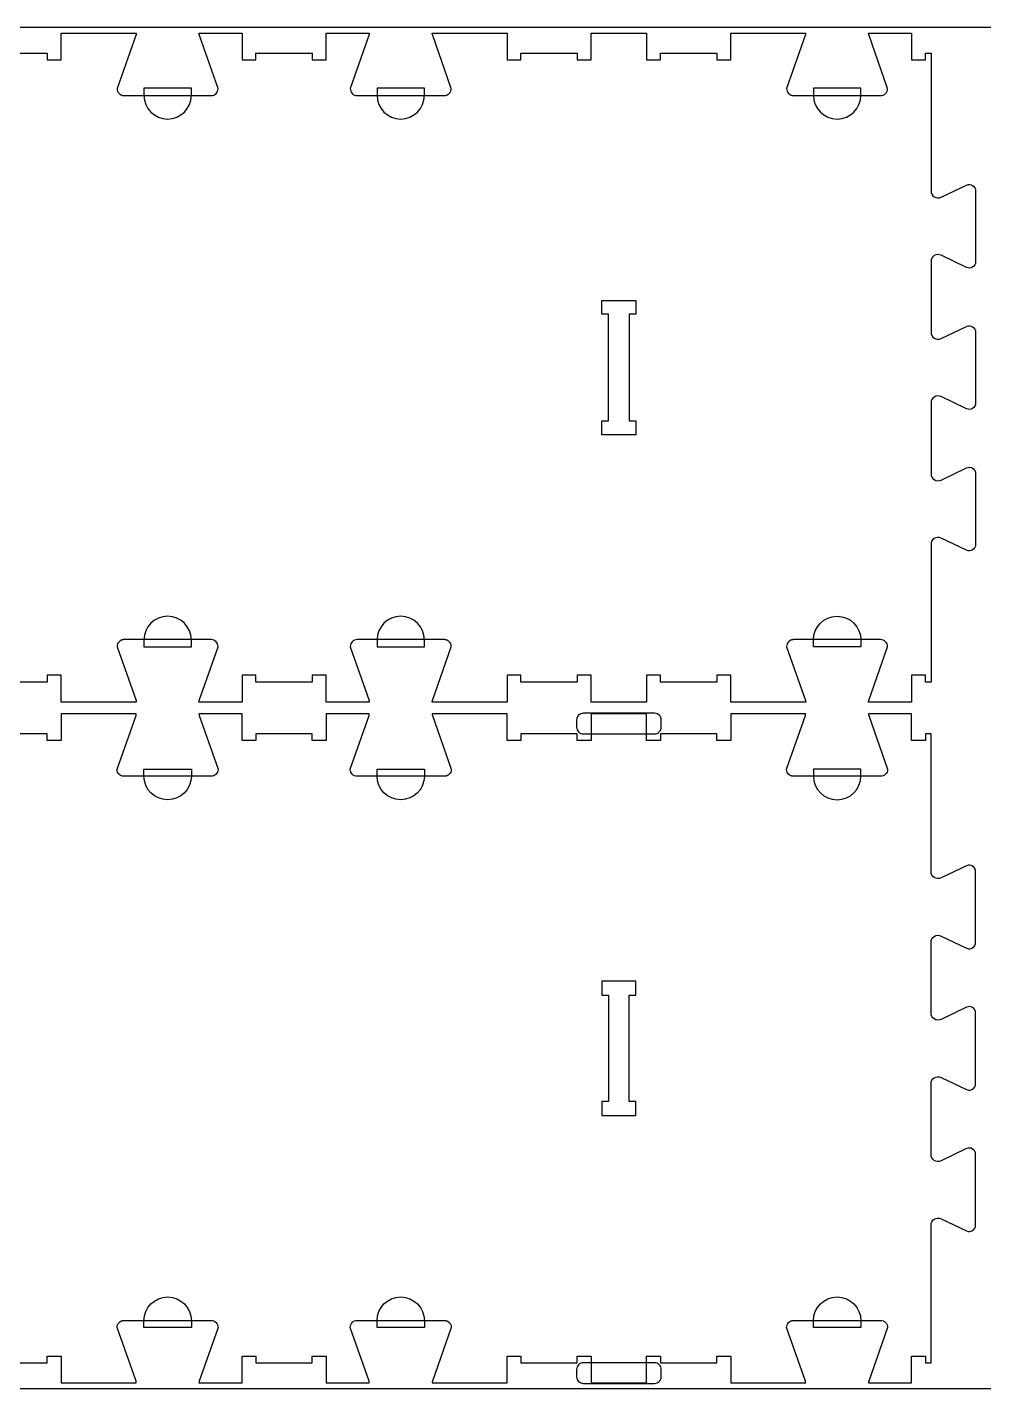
# Model space of a CAD drawing. Extents: x 5216 to 8399, y -19593 to -11999.
# Drawn here: x 6866 to 7723, y -13923 to -12703 of the extents above; entities that cross this region are included whole.
import ezdxf

# ---------------------------------------------------------------- set-up
doc = ezdxf.new("R2010")
doc.units = 0
for name, color, linetype in [('0_SHEET_SPRUCEPLY_2440X122', 1, 'CONTINUOUS'), ('3_ANYTOOL_CUTTHROUGH_INSID', 4, 'CONTINUOUS'), ('4_ANYTOOL_CUTTHROUGH_OUTSI', 5, 'CONTINUOUS'), ('5_ANYTOOL_HALF_MILL_9MM_IN', 3, 'CONTINUOUS')]:
    doc.layers.add(name, color=color, linetype=linetype)

msp = doc.modelspace()

# ---------------------------------------------------------------- linework, layer by layer
at = {"layer": '0_SHEET_SPRUCEPLY_2440X122'}
msp.add_lwpolyline([(8027.3, -12703.3), (8027.3, -13923.3), (5587.3, -13923.3), (5587.3, -12703.3)], close=True, dxfattribs=at)
at = {"layer": '3_ANYTOOL_CUTTHROUGH_INSID', "color": 4}
for points in [[(7411.4, -13068.5), (7381.1, -13068.5), (7381.1, -13056), (7387.1, -13056), (7387.1, -12960.5), (7381.1, -12960.5), (7381.1, -12948), (7411.6, -12948), (7411.6, -12960.5), (7405.6, -12960.5), (7405.6, -13056), (7411.6, -13056), (7411.6, -13068.5)], [(7411.4, -13558), (7381.1, -13558), (7381.1, -13570.5), (7387.1, -13570.5), (7387.1, -13666), (7381.1, -13666), (7381.1, -13678.5), (7411.6, -13678.5), (7411.6, -13666), (7405.6, -13666), (7405.6, -13570.5), (7411.6, -13570.5), (7411.6, -13558)]]:
    msp.add_lwpolyline(points, close=True, dxfattribs=at)
at = {"layer": '4_ANYTOOL_CUTTHROUGH_OUTSI', "color": 5}
for points in [[(6833.6, -12726.5), (6884.1, -12726.5), (6884.1, -12732.5), (6896.6, -12732.5), (6896.6, -12708.5), (6946.4, -12708.5), (6963.8, -12708.5), (6963.8, -12708.5, -0.061485), (6963.6, -12709.9), (6946.7, -12758.2), (6946.7, -12758.2), (6946.7, -12758.3), (6946.7, -12758.3, 0.198912), (6948.5, -12762.7), (6948.6, -12762.8), (6948.7, -12762.9), (6948.9, -12763), (6949, -12763.1), (6949.1, -12763.2), (6949.2, -12763.3), (6949.3, -12763.4), (6949.5, -12763.5), (6949.6, -12763.6), (6949.7, -12763.6), (6949.9, -12763.7), (6950, -12763.8), (6950.1, -12763.9), (6950.3, -12763.9), (6950.4, -12764), (6950.6, -12764.1), (6950.7, -12764.1), (6950.8, -12764.2), (6951, -12764.2), (6951.1, -12764.3), (6951.3, -12764.3), (6951.4, -12764.3), (6951.6, -12764.4), (6951.7, -12764.4), (6951.9, -12764.4), (6952, -12764.5), (6952.2, -12764.5), (6952.3, -12764.5), (6952.5, -12764.5), (6952.6, -12764.5), (6952.8, -12764.5), (6952.9, -12764.5), (7030.9, -12764.5, 0.414214), (7037.2, -12758.3), (7037.2, -12758.2), (7037.2, -12758.2), (7020.3, -12709.9), (7020.3, -12709.9, -0.061485), (7020, -12708.5), (7058.6, -12708.5), (7058.6, -12732.5), (7071.1, -12732.5), (7071.1, -12726.5), (7121.6, -12726.5), (7121.6, -12732.5), (7134.1, -12732.5), (7134.1, -12708.5), (7172.7, -12708.5), (7172.7, -12708.5, -0.061485), (7172.5, -12709.9), (7155.6, -12758.2), (7155.6, -12758.2), (7155.6, -12758.3), (7155.6, -12758.3, 0.414214), (7161.8, -12764.5), (7239.8, -12764.5), (7240, -12764.5), (7240.2, -12764.5), (7240.3, -12764.5), (7240.5, -12764.5), (7240.6, -12764.5), (7240.8, -12764.5), (7240.9, -12764.4), (7241.1, -12764.4), (7241.2, -12764.4), (7241.4, -12764.3), (7241.5, -12764.3), (7241.7, -12764.3), (7241.8, -12764.2), (7242, -12764.2), (7242.1, -12764.1), (7242.2, -12764.1), (7242.4, -12764), (7242.5, -12763.9), (7242.7, -12763.9), (7242.8, -12763.8), (7242.9, -12763.7), (7243.1, -12763.6), (7243.2, -12763.6), (7243.3, -12763.5), (7243.5, -12763.4), (7243.6, -12763.3), (7243.7, -12763.2), (7243.8, -12763.1), (7243.9, -12763), (7244.1, -12762.9), (7244.2, -12762.8), (7244.3, -12762.7, 0.198912), (7246.1, -12758.3), (7246.1, -12758.2), (7246.1, -12758.2), (7229.2, -12709.9), (7229.2, -12709.9, -0.061485), (7229, -12708.5), (7246.4, -12708.5), (7296.1, -12708.5), (7296.1, -12732.5), (7308.6, -12732.5), (7308.6, -12726.5), (7359.1, -12726.5), (7359.1, -12732.5), (7371.6, -12732.5), (7371.6, -12708.5), (7421.1, -12708.5), (7421.1, -12732.5), (7433.6, -12732.5), (7433.6, -12726.5), (7484.1, -12726.5), (7484.1, -12732.5), (7496.6, -12732.5), (7496.6, -12708.5), (7563.8, -12708.5), (7563.8, -12708.5, -0.061485), (7563.6, -12709.9), (7546.7, -12758.2), (7546.7, -12758.2), (7546.7, -12758.3), (7546.7, -12758.3, 0.198912), (7548.5, -12762.7), (7548.6, -12762.8), (7548.7, -12762.9), (7548.9, -12763), (7549, -12763.1), (7549.1, -12763.2), (7549.2, -12763.3), (7549.3, -12763.4), (7549.5, -12763.5), (7549.6, -12763.6), (7549.7, -12763.6), (7549.9, -12763.7), (7550, -12763.8), (7550.1, -12763.9), (7550.3, -12763.9), (7550.4, -12764), (7550.6, -12764.1), (7550.7, -12764.1), (7550.8, -12764.2), (7551, -12764.2), (7551.1, -12764.3), (7551.3, -12764.3), (7551.4, -12764.3), (7551.6, -12764.4), (7551.7, -12764.4), (7551.9, -12764.4), (7552, -12764.5), (7552.2, -12764.5), (7552.3, -12764.5), (7552.5, -12764.5), (7552.6, -12764.5), (7552.8, -12764.5), (7552.9, -12764.5), (7630.9, -12764.5, 0.414214), (7637.2, -12758.3), (7637.2, -12758.2), (7637.2, -12758.2), (7620.3, -12709.9), (7620.3, -12709.9, -0.061485), (7620, -12708.5), (7658.6, -12708.5), (7658.6, -12732.5), (7671.1, -12732.5), (7671.1, -12726.5), (7676.1, -12726.5), (7676.1, -12849.9), (7676.1, -12849.9, 0.551268), (7685.1, -12855.6), (7707.9, -12844.7, -0.551268), (7716.1, -12849.9), (7716.1, -12913.3, -0.551268), (7707.9, -12918.5), (7685.1, -12907.6, 0.551268), (7676.1, -12913.2), (7676.1, -12976.6, 0.257375), (7679.1, -12981.9, 0.257375), (7685.1, -12982.3), (7707.9, -12971.4, -0.551268), (7716.1, -12976.6), (7716.1, -13040, -0.551268), (7707.9, -13045.2), (7685.1, -13034.3, 0.551268), (7676.1, -13039.9), (7676.1, -13103.3, 0.551268), (7685.1, -13109), (7707.9, -13098.1, -0.551268), (7716.1, -13103.3), (7716.1, -13166.7, -0.551268), (7707.9, -13171.9), (7685.1, -13161, 0.551268), (7676.1, -13166.6), (7676.1, -13290), (7671.1, -13290), (7671.1, -13284), (7658.6, -13284), (7658.6, -13308), (7620, -13308), (7620, -13308, -0.061485), (7620.3, -13306.6), (7637.2, -13258.4), (7637.2, -13258.3), (7637.2, -13258.3), (7637.2, -13258.3, 0.414214), (7630.9, -13252), (7552.9, -13252), (7552.8, -13252), (7552.6, -13252), (7552.5, -13252), (7552.3, -13252.1), (7552.2, -13252.1), (7552, -13252.1), (7551.9, -13252.1), (7551.7, -13252.1), (7551.6, -13252.2), (7551.4, -13252.2), (7551.3, -13252.3), (7551.1, -13252.3), (7551, -13252.3), (7550.8, -13252.4), (7550.7, -13252.5), (7550.6, -13252.5), (7550.4, -13252.6), (7550.3, -13252.6), (7550.1, -13252.7), (7550, -13252.8), (7549.9, -13252.8), (7549.7, -13252.9), (7549.6, -13253), (7549.5, -13253.1), (7549.3, -13253.2), (7549.2, -13253.3), (7549.1, -13253.4), (7549, -13253.5), (7548.9, -13253.6), (7548.7, -13253.7), (7548.6, -13253.8), (7548.5, -13253.9, 0.198912), (7546.7, -13258.3), (7546.7, -13258.3), (7546.7, -13258.4), (7563.6, -13306.6), (7563.6, -13306.6, -0.061485), (7563.8, -13308), (7546.4, -13308), (7496.6, -13308), (7496.6, -13284), (7484.1, -13284), (7484.1, -13290), (7433.6, -13290), (7433.6, -13284), (7421.1, -13284), (7421.1, -13308), (7371.6, -13308), (7371.6, -13284), (7359.1, -13284), (7359.1, -13290), (7308.6, -13290), (7308.6, -13284), (7296.1, -13284), (7296.1, -13308), (7229, -13308), (7229, -13308, -0.061485), (7229.2, -13306.6), (7246.1, -13258.4), (7246.1, -13258.3), (7246.1, -13258.3), (7246.1, -13258.3, 0.198912), (7244.3, -13253.9), (7244.2, -13253.8), (7244.1, -13253.7), (7243.9, -13253.6), (7243.8, -13253.5), (7243.7, -13253.4), (7243.6, -13253.3), (7243.5, -13253.2), (7243.3, -13253.1), (7243.2, -13253), (7243.1, -13252.9), (7242.9, -13252.8), (7242.8, -13252.8), (7242.7, -13252.7), (7242.5, -13252.6), (7242.4, -13252.6), (7242.2, -13252.5), (7242.1, -13252.5), (7242, -13252.4), (7241.8, -13252.3), (7241.7, -13252.3), (7241.5, -13252.3), (7241.4, -13252.2), (7241.2, -13252.2), (7241.1, -13252.1), (7240.9, -13252.1), (7240.8, -13252.1), (7240.6, -13252.1), (7240.5, -13252.1), (7240.3, -13252), (7240.2, -13252), (7240, -13252), (7239.8, -13252), (7161.8, -13252, 0.414214), (7155.6, -13258.3), (7155.6, -13258.3), (7155.6, -13258.4), (7172.5, -13306.6), (7172.5, -13306.6, -0.061485), (7172.7, -13308), (7134.1, -13308), (7134.1, -13284), (7121.6, -13284), (7121.6, -13290), (7071.1, -13290), (7071.1, -13284), (7058.6, -13284), (7058.6, -13308), (7020, -13308), (7020, -13308, -0.061485), (7020.3, -13306.6), (7037.2, -13258.4), (7037.2, -13258.3), (7037.2, -13258.3), (7037.2, -13258.3, 0.414214), (7030.9, -13252), (6952.9, -13252), (6952.8, -13252), (6952.6, -13252), (6952.5, -13252), (6952.3, -13252.1), (6952.2, -13252.1), (6952, -13252.1), (6951.9, -13252.1), (6951.7, -13252.1), (6951.6, -13252.2), (6951.4, -13252.2), (6951.3, -13252.3), (6951.1, -13252.3), (6951, -13252.3), (6950.8, -13252.4), (6950.7, -13252.5), (6950.6, -13252.5), (6950.4, -13252.6), (6950.3, -13252.6), (6950.1, -13252.7), (6950, -13252.8), (6949.9, -13252.8), (6949.7, -13252.9), (6949.6, -13253), (6949.5, -13253.1), (6949.3, -13253.2), (6949.2, -13253.3), (6949.1, -13253.4), (6949, -13253.5), (6948.9, -13253.6), (6948.7, -13253.7), (6948.6, -13253.8), (6948.5, -13253.9, 0.198912), (6946.7, -13258.3), (6946.7, -13258.3), (6946.7, -13258.4), (6963.6, -13306.6), (6963.6, -13306.6, -0.061485), (6963.8, -13308), (6896.6, -13308), (6896.6, -13284), (6884.1, -13284), (6884.1, -13290), (6833.6, -13290)], [(6833.6, -13900), (6884.1, -13900), (6884.1, -13894), (6896.6, -13894), (6896.6, -13918), (6963.8, -13918), (6963.8, -13918, 0.061485), (6963.6, -13916.6), (6946.7, -13868.4), (6946.7, -13868.3), (6946.7, -13868.3), (6946.7, -13868.3, -0.198912), (6948.5, -13863.9), (6948.6, -13863.8), (6948.7, -13863.7), (6948.9, -13863.6), (6949, -13863.5), (6949.1, -13863.4), (6949.2, -13863.3), (6949.3, -13863.2), (6949.5, -13863.1), (6949.6, -13863), (6949.7, -13862.9), (6949.9, -13862.8), (6950, -13862.8), (6950.1, -13862.7), (6950.3, -13862.6), (6950.4, -13862.6), (6950.6, -13862.5), (6950.7, -13862.5), (6950.8, -13862.4), (6951, -13862.3), (6951.1, -13862.3), (6951.3, -13862.3), (6951.4, -13862.2), (6951.6, -13862.2), (6951.7, -13862.1), (6951.9, -13862.1), (6952, -13862.1), (6952.2, -13862.1), (6952.3, -13862.1), (6952.5, -13862), (6952.6, -13862), (6952.8, -13862), (6952.9, -13862), (7030.9, -13862, -0.414214), (7037.2, -13868.3), (7037.2, -13868.3), (7037.2, -13868.4), (7020.3, -13916.6), (7020.3, -13916.6, 0.061485), (7020, -13918), (7058.6, -13918), (7058.6, -13894), (7071.1, -13894), (7071.1, -13900), (7121.6, -13900), (7121.6, -13894), (7134.1, -13894), (7134.1, -13918), (7172.7, -13918), (7172.7, -13918, 0.061485), (7172.5, -13916.6), (7155.6, -13868.4), (7155.6, -13868.3), (7155.6, -13868.3), (7155.6, -13868.3, -0.414214), (7161.8, -13862), (7239.8, -13862), (7240, -13862), (7240.2, -13862), (7240.3, -13862), (7240.5, -13862.1), (7240.6, -13862.1), (7240.8, -13862.1), (7240.9, -13862.1), (7241.1, -13862.1), (7241.2, -13862.2), (7241.4, -13862.2), (7241.5, -13862.3), (7241.7, -13862.3), (7241.8, -13862.3), (7242, -13862.4), (7242.1, -13862.5), (7242.2, -13862.5), (7242.4, -13862.6), (7242.5, -13862.6), (7242.7, -13862.7), (7242.8, -13862.8), (7242.9, -13862.8), (7243.1, -13862.9), (7243.2, -13863), (7243.3, -13863.1), (7243.5, -13863.2), (7243.6, -13863.3), (7243.7, -13863.4), (7243.8, -13863.5), (7243.9, -13863.6), (7244.1, -13863.7), (7244.2, -13863.8), (7244.3, -13863.9, -0.198912), (7246.1, -13868.3), (7246.1, -13868.3), (7246.1, -13868.4), (7229.2, -13916.6), (7229.2, -13916.6, 0.061485), (7229, -13918), (7246.4, -13918), (7296.1, -13918), (7296.1, -13894), (7308.6, -13894), (7308.6, -13900), (7359.1, -13900), (7359.1, -13894), (7371.6, -13894), (7371.6, -13918), (7421.1, -13918), (7421.1, -13894), (7433.6, -13894), (7433.6, -13900), (7484.1, -13900), (7484.1, -13894), (7496.6, -13894), (7496.6, -13918), (7563.8, -13918), (7563.8, -13918, 0.061485), (7563.6, -13916.6), (7546.7, -13868.4), (7546.7, -13868.3), (7546.7, -13868.3), (7546.7, -13868.3, -0.198912), (7548.5, -13863.9), (7548.6, -13863.8), (7548.7, -13863.7), (7548.9, -13863.6), (7549, -13863.5), (7549.1, -13863.4), (7549.2, -13863.3), (7549.3, -13863.2), (7549.5, -13863.1), (7549.6, -13863), (7549.7, -13862.9), (7549.9, -13862.8), (7550, -13862.8), (7550.1, -13862.7), (7550.3, -13862.6), (7550.4, -13862.6), (7550.6, -13862.5), (7550.7, -13862.5), (7550.8, -13862.4), (7551, -13862.3), (7551.1, -13862.3), (7551.3, -13862.3), (7551.4, -13862.2), (7551.6, -13862.2), (7551.7, -13862.1), (7551.9, -13862.1), (7552, -13862.1), (7552.2, -13862.1), (7552.3, -13862.1), (7552.5, -13862), (7552.6, -13862), (7552.8, -13862), (7552.9, -13862), (7630.9, -13862, -0.414214), (7637.2, -13868.3), (7637.2, -13868.3), (7637.2, -13868.4), (7620.3, -13916.6), (7620.3, -13916.6, 0.061485), (7620, -13918), (7658.6, -13918), (7658.6, -13894), (7671.1, -13894), (7671.1, -13900), (7676.1, -13900), (7676.1, -13776.6), (7676.1, -13776.6, -0.551268), (7685.1, -13771), (7707.9, -13781.9, 0.551268), (7716.1, -13776.7), (7716.1, -13713.3, 0.551268), (7707.9, -13708.1), (7685.1, -13719, -0.551268), (7676.1, -13713.3), (7676.1, -13649.9, -0.551268), (7685.1, -13644.3), (7707.9, -13655.2, 0.551268), (7716.1, -13650), (7716.1, -13586.6, 0.551268), (7707.9, -13581.4), (7685.1, -13592.3, -0.551268), (7676.1, -13586.6), (7676.1, -13523.2, -0.551268), (7685.1, -13517.6), (7707.9, -13528.5, 0.551268), (7716.1, -13523.3), (7716.1, -13459.9, 0.551268), (7707.9, -13454.7), (7685.1, -13465.6, -0.551268), (7676.1, -13459.9), (7676.1, -13336.5), (7671.1, -13336.5), (7671.1, -13342.5), (7658.6, -13342.5), (7658.6, -13318.5), (7620, -13318.5), (7620, -13318.5, 0.061485), (7620.3, -13319.9), (7637.2, -13368.2), (7637.2, -13368.2), (7637.2, -13368.3), (7637.2, -13368.3, -0.414214), (7630.9, -13374.5), (7552.9, -13374.5), (7552.8, -13374.5), (7552.6, -13374.5), (7552.5, -13374.5), (7552.3, -13374.5), (7552.2, -13374.5), (7552, -13374.5), (7551.9, -13374.4), (7551.7, -13374.4), (7551.6, -13374.4), (7551.4, -13374.3), (7551.3, -13374.3), (7551.1, -13374.3), (7551, -13374.2), (7550.8, -13374.2), (7550.7, -13374.1), (7550.6, -13374.1), (7550.4, -13374), (7550.3, -13373.9), (7550.1, -13373.9), (7550, -13373.8), (7549.9, -13373.7), (7549.7, -13373.6), (7549.6, -13373.6), (7549.5, -13373.5), (7549.3, -13373.4), (7549.2, -13373.3), (7549.1, -13373.2), (7549, -13373.1), (7548.9, -13373), (7548.7, -13372.9), (7548.6, -13372.8), (7548.5, -13372.7, -0.198912), (7546.7, -13368.3), (7546.7, -13368.2), (7546.7, -13368.2), (7563.6, -13319.9), (7563.6, -13319.9, 0.061485), (7563.8, -13318.5), (7546.4, -13318.5), (7496.6, -13318.5), (7496.6, -13342.5), (7484.1, -13342.5), (7484.1, -13336.5), (7433.6, -13336.5), (7433.6, -13342.5), (7421.1, -13342.5), (7421.1, -13318.5), (7371.6, -13318.5), (7371.6, -13342.5), (7359.1, -13342.5), (7359.1, -13336.5), (7308.6, -13336.5), (7308.6, -13342.5), (7296.1, -13342.5), (7296.1, -13318.5), (7229, -13318.5), (7229, -13318.5, 0.061485), (7229.2, -13319.9), (7246.1, -13368.2), (7246.1, -13368.2), (7246.1, -13368.3), (7246.1, -13368.3, -0.198912), (7244.3, -13372.7), (7244.2, -13372.8), (7244.1, -13372.9), (7243.9, -13373), (7243.8, -13373.1), (7243.7, -13373.2), (7243.6, -13373.3), (7243.5, -13373.4), (7243.3, -13373.5), (7243.2, -13373.6), (7243.1, -13373.6), (7242.9, -13373.7), (7242.8, -13373.8), (7242.7, -13373.9), (7242.5, -13373.9), (7242.4, -13374), (7242.2, -13374.1), (7242.1, -13374.1), (7242, -13374.2), (7241.8, -13374.2), (7241.7, -13374.3), (7241.5, -13374.3), (7241.4, -13374.3), (7241.2, -13374.4), (7241.1, -13374.4), (7240.9, -13374.4), (7240.8, -13374.5), (7240.6, -13374.5), (7240.5, -13374.5), (7240.3, -13374.5), (7240.2, -13374.5), (7240, -13374.5), (7239.8, -13374.5), (7161.8, -13374.5, -0.414214), (7155.6, -13368.3), (7155.6, -13368.2), (7155.6, -13368.2), (7172.5, -13319.9), (7172.5, -13319.9, 0.061485), (7172.7, -13318.5), (7134.1, -13318.5), (7134.1, -13342.5), (7121.6, -13342.5), (7121.6, -13336.5), (7071.1, -13336.5), (7071.1, -13342.5), (7058.6, -13342.5), (7058.6, -13318.5), (7020, -13318.5), (7020, -13318.5, 0.061485), (7020.3, -13319.9), (7037.2, -13368.2), (7037.2, -13368.2), (7037.2, -13368.3), (7037.2, -13368.3, -0.414214), (7030.9, -13374.5), (6952.9, -13374.5), (6952.8, -13374.5), (6952.6, -13374.5), (6952.5, -13374.5), (6952.3, -13374.5), (6952.2, -13374.5), (6952, -13374.5), (6951.9, -13374.4), (6951.7, -13374.4), (6951.6, -13374.4), (6951.4, -13374.3), (6951.3, -13374.3), (6951.1, -13374.3), (6951, -13374.2), (6950.8, -13374.2), (6950.7, -13374.1), (6950.6, -13374.1), (6950.4, -13374), (6950.3, -13373.9), (6950.1, -13373.9), (6950, -13373.8), (6949.9, -13373.7), (6949.7, -13373.6), (6949.6, -13373.6), (6949.5, -13373.5), (6949.3, -13373.4), (6949.2, -13373.3), (6949.1, -13373.2), (6949, -13373.1), (6948.9, -13373), (6948.7, -13372.9), (6948.6, -13372.8), (6948.5, -13372.7, -0.198912), (6946.7, -13368.3), (6946.7, -13368.2), (6946.7, -13368.2), (6963.6, -13319.9), (6963.6, -13319.9, 0.061485), (6963.8, -13318.5), (6896.6, -13318.5), (6896.6, -13342.5), (6884.1, -13342.5), (6884.1, -13336.5), (6833.6, -13336.5)]]:
    msp.add_lwpolyline(points, format="xyb", dxfattribs=at)
at = {"layer": '5_ANYTOOL_HALF_MILL_9MM_IN', "color": 3}
for points in [[(6970.7, -12764.3, 1), (7013.2, -12764.3), (7013.2, -12764), (7013.2, -12758), (6970.7, -12758), (6970.7, -12764), (6970.7, -12764.3)], [(7179.6, -12764.3, 1), (7222.1, -12764.3), (7222.1, -12764), (7222.1, -12758), (7179.6, -12758), (7179.6, -12764), (7179.6, -12764.3)], [(7570.7, -12764.3, 1), (7613.2, -12764.3), (7613.2, -12764), (7613.2, -12758), (7570.7, -12758), (7570.7, -12764), (7570.7, -12764.3)], [(7013.2, -13252.3, 1), (6970.7, -13252.3), (6970.7, -13252.5), (6970.7, -13258.5), (7013.2, -13258.5), (7013.2, -13252.5), (7013.2, -13252.3)], [(7222.1, -13252.3, 1), (7179.6, -13252.3), (7179.6, -13252.5), (7179.6, -13258.5), (7222.1, -13258.5), (7222.1, -13252.5), (7222.1, -13252.3)], [(7570.7, -13252.3, -1), (7613.2, -13252.3), (7613.2, -13252.5), (7613.2, -13258.5), (7570.7, -13258.5), (7570.7, -13252.5), (7570.7, -13252.3)], [(7364.5, -13318, 0.414214), (7358.5, -13324), (7358.5, -13330.5, 0.414214), (7364.5, -13336.5), (7428.3, -13336.5, 0.414214), (7434.3, -13330.5), (7434.3, -13324, 0.414214), (7428.3, -13318)], [(7013.2, -13374.3, -1), (6970.7, -13374.3), (6970.7, -13374), (6970.7, -13368), (7013.2, -13368), (7013.2, -13374), (7013.2, -13374.3)], [(7222.1, -13374.3, -1), (7179.6, -13374.3), (7179.6, -13374), (7179.6, -13368), (7222.1, -13368), (7222.1, -13374), (7222.1, -13374.3)], [(7570.7, -13374.3, 1), (7613.2, -13374.3), (7613.2, -13374), (7613.2, -13368), (7570.7, -13368), (7570.7, -13374), (7570.7, -13374.3)], [(6970.7, -13862.3, -1), (7013.2, -13862.3), (7013.2, -13862.5), (7013.2, -13868.5), (6970.7, -13868.5), (6970.7, -13862.5), (6970.7, -13862.3)], [(7179.6, -13862.3, -1), (7222.1, -13862.3), (7222.1, -13862.5), (7222.1, -13868.5), (7179.6, -13868.5), (7179.6, -13862.5), (7179.6, -13862.3)], [(7570.7, -13862.3, -1), (7613.2, -13862.3), (7613.2, -13862.5), (7613.2, -13868.5), (7570.7, -13868.5), (7570.7, -13862.5), (7570.7, -13862.3)], [(7364.5, -13900, 0.414214), (7358.5, -13906), (7358.5, -13912.5, 0.414214), (7364.5, -13918.5), (7428.3, -13918.5, 0.414214), (7434.3, -13912.5), (7434.3, -13906, 0.414214), (7428.3, -13900)]]:
    msp.add_lwpolyline(points, format="xyb", close=True, dxfattribs=at)

doc.saveas('drawing.dxf')
